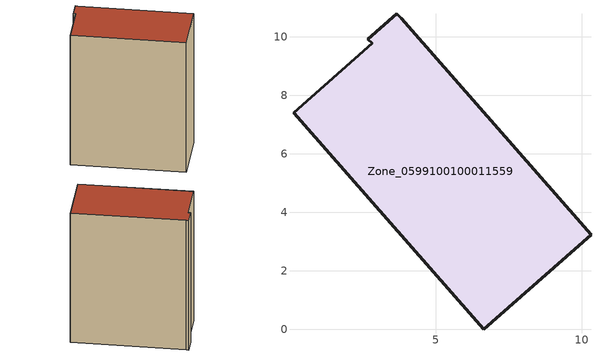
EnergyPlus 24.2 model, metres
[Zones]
Zone_0599100100011559
 floor ground (C_G): 3.67,10.79 3.82,10.63 10.31,3.24 6.64,0 0.15,7.4 2.85,9.78 2.68,9.92 z4.1
 wall outside (C_F): 10.31,3.24 3.82,10.63 3.67,10.79 2.68,9.92 2.85,9.78 0.15,7.4 6.64,0 10.31,3.24 z4.1:16.71
 roof outside (C_R): 3.82,10.63 3.67,10.79 2.68,9.92 2.85,9.78 0.15,7.4 6.64,0 10.31,3.24 z16.71
[BUILDING]
Pand.0599100100011559: North Axis=0; Terrain=City; Loads Convergence Tolerance Value=0.04; Temperature Convergence Tolerance Value=0.4; Solar Distribution=FullExterior; Maximum Number of Warmup Days=25; Minimum Number of Warmup Days=1
[Site:Location]
Rotterdam.The.Hague.AP_ZH_NLD Design_Conditions: Latitude=51.96; Longitude=4.45; Time Zone=1; Elevation=-4.5
[SITE:GROUNDTEMPERATURE:BUILDINGSURFACE]
18, 18, 18, 18, 18, 18, 18, 18, 18, 18, 18, 18
[MATERIAL] Thermal Absorptance=0.9; Solar Absorptance=0.7; Visible Absorptance=0.7
Name | Roughness | Thickness | Conductivity | Density | Specific Heat
G.TI.2015-2018 | MediumSmooth | 0.15 | 0.0428571 | 540 | 1210
F.TI.2015-2018 | Rough | 0.3 | 0.0666667 | 1920 | 840
R.TI.2015-2018 | MediumRough | 0.2 | 0.0333333 | 1500 | 1000
[CONSTRUCTION]
C_G: G.TI.2015-2018
C_F: F.TI.2015-2018
C_R: R.TI.2015-2018
[ZONE]
Zone_0599100100011559: Type=1; Multiplier=1; Ceiling Height=Autocalculate; Volume=Autocalculate; Floor Area=autocalculate; Part of Total Floor Area=Yes
[ZONEINFILTRATION:DESIGNFLOWRATE]
Infil_Zone_0599100100011559: Zone or ZoneList or Space or SpaceList=Zone_0599100100011559; Schedule=AlwaysOn; Design Flow Rate Calculation Method=Flow/Area; Flow Rate per Floor Area=0.0015; Constant Term Coefficient=1; Temperature Term Coefficient=0; Velocity Term Coefficient=0; Velocity Squared Term Coefficient=0
[HVACTEMPLATE:ZONE:IDEALLOADSAIRSYSTEM]
Zone_0599100100011559: Maximum Heating Supply Air Temperature=50; Minimum Cooling Supply Air Temperature=13; Maximum Heating Supply Air Humidity Ratio=0.0156; Minimum Cooling Supply Air Humidity Ratio=0.0077; Heating Limit=NoLimit; Cooling Limit=NoLimit; Dehumidification Control Type=ConstantSensibleHeatRatio; Cooling Sensible Heat Ratio=0.7; Dehumidification Setpoint=60; Humidification Control Type=None; Humidification Setpoint=30; Outdoor Air Method=None; Outdoor Air Flow Rate per Person=0.00944; Outdoor Air Flow Rate per Zone Floor Area=0; Outdoor Air Flow Rate per Zone=0; Demand Controlled Ventilation Type=None; Outdoor Air Economizer Type=NoEconomizer; Heat Recovery Type=None; Sensible Heat Recovery Effectiveness=0.7; Latent Heat Recovery Effectiveness=0.65
[ZONECONTROL:THERMOSTAT]
ThermostatControl_Zone_0599100100011559: Zone or ZoneList=Zone_0599100100011559; Control Type Schedule=DualSetpointControlType; Control 1=Thermostat_Zone_0599100100011559; Temperature Difference Between Cutout And Setpoint=0
[THERMOSTATSETPOINT:DUALSETPOINT]
Thermostat_Zone_0599100100011559: Heating Setpoint Temperature Schedule=HeatingSetpoint_Zone_0599100100011559; Cooling Setpoint Temperature Schedule=CoolingSetpoint_Zone_0599100100011559
[SCHEDULE:COMPACT]
HeatingSetpoint_Zone_0599100100011559: Through: 12/31, For: AllDays, Until: 24:00, 21
CoolingSetpoint_Zone_0599100100011559: Through: 12/31, For: AllDays, Until: 24:00, 24
DualSetpointControlType: Through: 12/31, For: AllDays, Until: 24:00, 4
AlwaysOn: Through: 12/31, For: AllDays, Until: 24:00, 1
